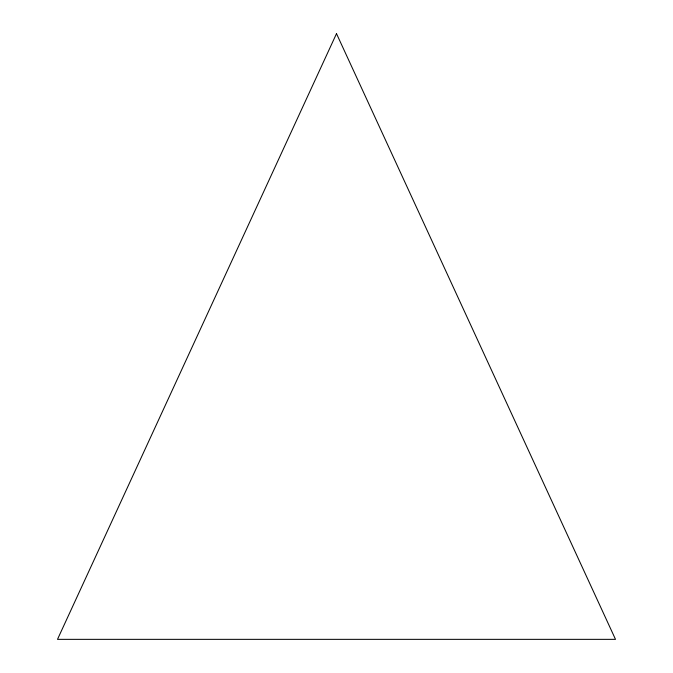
<?xml version="1.0" encoding="UTF-8"?>
<svg xmlns="http://www.w3.org/2000/svg" width="673" height="673" viewBox="0 0 673 673"><rect width="100%" height="100%" fill="white"/><g stroke="black" fill="none" stroke-linecap="round" stroke-linejoin="round"><path stroke-width="1.01" d="M336.5 33.65L57.499 639.35L615.501 639.35L336.5 33.65"/></g></svg>
